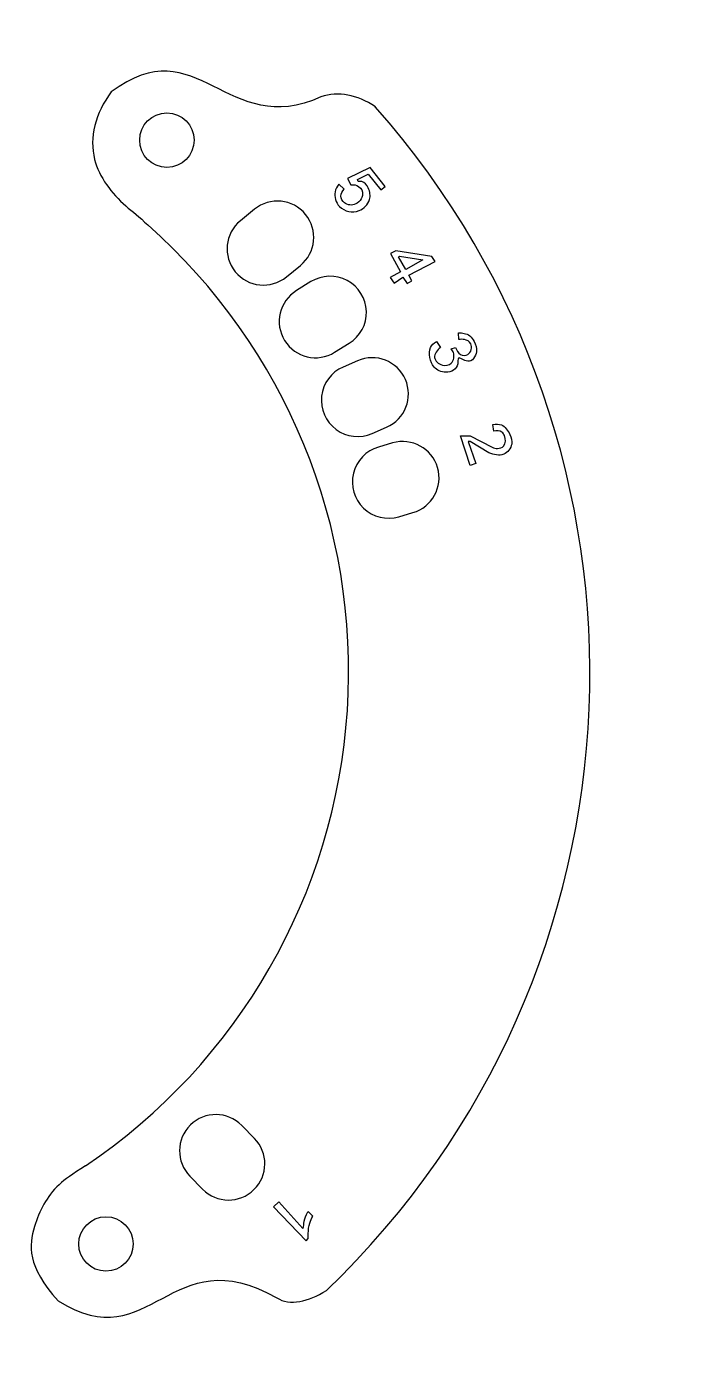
# Model space of a CAD drawing. Header units: millimetres. Extents: x 281 to 389, y 141 to 361.
import ezdxf

# ---------------------------------------------------------------- set-up
doc = ezdxf.new("R2010")
doc.units = ezdxf.units.MM
doc.layers.add('ARCO_GRAVADO_INO', color=7, linetype='Continuous')
doc.layers.add('Default', color=7, linetype='Continuous')

# ---------------------------------------------------------------- blocks, each defined once
blk = doc.blocks.new('SE')
at = {"layer": 'ARCO_GRAVADO_INO', "color": 7, "linetype": 'Continuous'}
for p, q in [((337.72, 337.82), (333.97, 335.99)), ((340.18, 334.69), (337.72, 337.82)), ((333.97, 335.99), (334.48, 334.95)), ((335.6, 335.85), (337.38, 336.71)), ((335.72, 335.51), (335.6, 335.85)), ((337.38, 336.71), (339.44, 334.11)), ((333.37, 334.24), (332.52, 335.05)), ((339.44, 334.11), (340.18, 334.69)), ((318.56, 330.91), (316.24, 329.01)), ((341.95, 324.01), (341.04, 323.56)), ((341.04, 323.56), (342.72, 320.56)), ((347.91, 323.1), (341.95, 324.01)), ((342.39, 323.03), (342.52, 323.12)), ((343.6, 320.92), (342.39, 323.03)), ((342.52, 323.12), (346.39, 322.52)), ((346.39, 322.52), (343.6, 320.92)), ((344.09, 319.98), (348.42, 322.29)), ((348.42, 322.29), (347.91, 323.1)), ((323.84, 319.72), (326.16, 321.61)), ((342.72, 320.56), (340.99, 319.59)), ((344.59, 319.08), (344.09, 319.98)), ((327.91, 318.93), (325.5, 317.44)), ((340.99, 319.59), (341.64, 318.66)), ((341.64, 318.66), (343.09, 319.67)), ((343.09, 319.67), (343.81, 318.65)), ((343.81, 318.65), (344.59, 319.08)), ((331.82, 307.24), (334.23, 308.73)), ((348.65, 309.05), (349.3, 308.05)), ((352.33, 309.35), (352.3, 310.45)), ((351.1, 307.8), (351.82, 308.05)), ((335.62, 305.85), (333.23, 304.81)), ((338.03, 293.81), (340.42, 294.85)), ((354.22, 288.52), (352.65, 293.45)), ((352.65, 293.45), (354.22, 293.45)), ((354.22, 293.45), (357.88, 291.53)), ((358.12, 294.21), (358, 295.29)), ((341.4, 292.24), (339.07, 291.56)), ((354.22, 292.46), (353.88, 292.46)), ((353.88, 292.46), (355.17, 288.86)), ((357.32, 290.61), (354.22, 292.46)), ((355.17, 288.86), (354.22, 288.52)), ((342.43, 280.04), (344.76, 280.72)), ((318.56, 177.2), (316.46, 179.34)), ((307.9, 170.93), (310, 168.79)), ((322.57, 166.71), (321.71, 165.89)), ((321.71, 165.89), (327.1, 160.26)), ((326.58, 162.28), (322.57, 166.71)), ((328.23, 164.32), (327.44, 165.08)), ((327.1, 160.26), (327.45, 160.61))]:
    blk.add_line(p, q, dxfattribs=at)
for centre in [(304.09, 342.34), (294.01, 159.73)]:
    blk.add_circle(centre, 4.5, dxfattribs=at)
for centre, radius, start, end in [((232.49, 254.16), 141.52, 313.8082, 41.4599), ((322.36, 326.26), 6, 309.2552, 129.2552), ((320.04, 324.36), 6, 129.2552, 309.2552), ((235.46, 254.47), 98.68, 304.0083, 48.4404), ((331.07, 313.83), 6, 301.7663, 121.7663), ((328.66, 312.34), 6, 121.7663, 301.7663), ((335.63, 299.31), 6, 113.559, 293.559), ((338.02, 300.35), 6, 293.559, 113.559), ((340.75, 285.8), 6, 106.249, 286.249), ((343.08, 286.48), 6, 286.249, 106.249), ((312.18, 175.14), 6, 44.493, 224.493), ((314.28, 173), 6, 224.493, 44.493)]:
    blk.add_arc(centre, radius, start, end, dxfattribs=at)
for points in [[(329.56, 349.49), (314.05, 342.35), (309.15, 361.11), (294.9, 350.31)], [(338.55, 347.86), (335.48, 349.9), (332.48, 350.45), (329.56, 349.49)], [(286.1, 150.31), (301.64, 140.64), (304.52, 160.94), (322.27, 150.81)], [(322.27, 150.81), (324.39, 149.44), (327.49, 150.19), (330.45, 152.02)]]:
    blk.add_open_spline(points, degree=3, dxfattribs=at)
for points, knots in [([(294.9, 350.31), (292.24, 346.79), (290.39, 339.42), (295.91, 332.3), (299.52, 329.67), (300.93, 328.31)], [0, 0, 0, 0, 0.45282, 0.827012, 1, 1, 1, 1]), ([(332.52, 335.05), (332.23, 334.62), (331.54, 333.53), (332.41, 330.72), (335.8, 330.08), (337.87, 332.24), (337.62, 334.32), (336.63, 335.55), (335.95, 335.52), (335.72, 335.51)], [0, 0, 0, 0, 0.101725, 0.287228, 0.525272, 0.707613, 0.848057, 0.955909, 1, 1, 1, 1]), ([(334.48, 334.95), (334.84, 334.97), (335.64, 334.98), (336.94, 333.54), (335.58, 331.42), (333.45, 331.6), (332.62, 333.12), (333.1, 333.87), (333.37, 334.24)], [0, 0, 0, 0, 0.108925, 0.270691, 0.518463, 0.723654, 0.862, 1, 1, 1, 1]), ([(352.3, 310.45), (352.64, 310.46), (353.25, 310.43), (354.28, 310.02), (355.01, 308.88), (355.6, 307.3), (354.2, 304.97), (352.06, 306.87), (352.41, 304.57), (350.24, 303.55), (348.16, 304.56), (347.48, 306.31), (347.41, 308.09), (348.23, 308.75), (348.65, 309.05)], [0, 0, 0, 0, 0.049544, 0.103591, 0.165681, 0.257346, 0.371093, 0.456125, 0.505039, 0.634481, 0.745326, 0.836689, 0.925135, 1, 1, 1, 1]), ([(351.82, 308.05), (351.99, 307.56), (352.39, 306.71), (354.24, 306.62), (354.76, 308.7), (353.36, 309.44), (352.67, 309.4), (352.33, 309.35)], [0, 0, 0, 0, 0.212228, 0.39502, 0.672045, 0.857493, 1, 1, 1, 1]), ([(349.3, 308.05), (348.77, 307.59), (347.81, 306.42), (349.46, 304.83), (351.41, 305.24), (351.7, 306.95), (351.25, 307.59), (351.1, 307.8)], [0, 0, 0, 0, 0.246164, 0.482068, 0.67785, 0.907203, 1, 1, 1, 1]), ([(358, 295.29), (358.52, 295.35), (359.72, 295.43), (360.8, 293.8), (361.4, 291.89), (359.77, 289.86), (358.16, 290.29), (357.32, 290.61)], [0, 0, 0, 0, 0.146632, 0.359728, 0.526354, 0.745761, 1, 1, 1, 1]), ([(357.88, 291.53), (358.19, 291.42), (358.78, 291.23), (360.17, 291.67), (360.13, 293.19), (359.4, 294.27), (358.57, 294.31), (358.12, 294.21)], [0, 0, 0, 0, 0.15748, 0.341831, 0.642839, 0.763919, 1, 1, 1, 1]), ([(290.66, 172.66), (288.4, 171.27), (284.72, 168.67), (281.57, 162.33), (280.91, 156.08), (286.1, 150.31)], [0, 0, 0, 0, 0.172988, 0.54718, 1, 1, 1, 1]), ([(327.44, 165.08), (327.39, 165), (327.07, 164.55), (326.72, 163.53), (326.62, 162.71), (326.58, 162.28)], [0, 0, 0, 0, 0.085259, 0.600207, 1, 1, 1, 1]), ([(327.45, 160.61), (327.45, 160.93), (327.44, 161.73), (327.57, 163.11), (328.01, 163.92), (328.23, 164.32)], [0, 0, 0, 0, 0.228789, 0.677963, 1, 1, 1, 1])]:
    blk.add_open_spline(points, degree=3, knots=knots, dxfattribs=at)

msp = doc.modelspace()

# ---------------------------------------------------------------- block references
at = {"layer": 'Default'}
msp.add_blockref('SE', (0, 0), dxfattribs=at)

doc.saveas('drawing.dxf')
